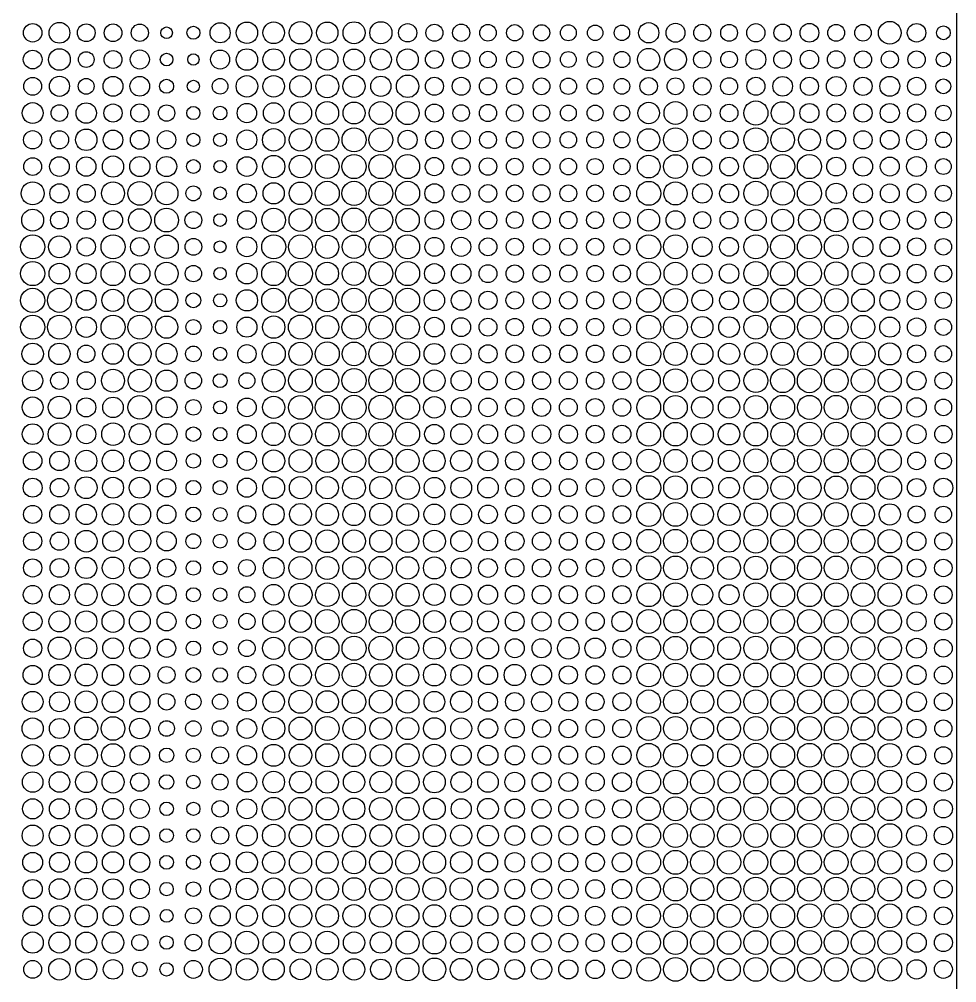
# Model space of a CAD drawing. Header units: millimetres. Extents: x 0 to 15650, y 0 to 8040.
# Drawn here: x 13708 to 15650, y 4048 to 6044 of the extents above; entities that cross this region are included whole.
import ezdxf

# ---------------------------------------------------------------- set-up
doc = ezdxf.new("R2010")
doc.units = ezdxf.units.MM
doc.layers.add('Default', color=7, linetype='Continuous', true_color=0x000000)

msp = doc.modelspace()

# ---------------------------------------------------------------- linework, layer by layer
at = {"layer": 'Default', "color": 0}
msp.add_lwpolyline([(0, 8040), (0, 0), (15650, 0), (15650, 8040)], close=True, dxfattribs=at)
for centre, radius in [((13735.4, 6016.1), 19.1), ((13790.9, 6016.1), 21.5), ((13846.4, 6016.1), 18.4), ((13901.9, 6016.1), 18.3), ((13957.4, 6016.1), 17.9), ((14068.4, 6016.1), 13.5), ((14123.8, 6016.1), 20.8), ((14179.3, 6016.1), 22.2), ((14234.8, 6016.1), 22.4), ((14290.3, 6016.1), 23.2), ((14345.8, 6016.1), 22.2), ((14401.3, 6016.1), 22.8), ((14456.8, 6016.1), 22.9), ((14512.3, 6016.1), 18.9), ((14567.8, 6016.1), 17.7), ((14623.3, 6016.1), 17.9), ((14678.8, 6016.1), 17.2), ((14734.3, 6016.1), 16.9), ((14789.8, 6016.1), 16.8), ((14845.3, 6016.1), 16.5), ((14900.8, 6016.1), 16), ((14956.3, 6016.1), 16), ((15011.8, 6016.1), 21), ((15067.3, 6016.1), 19.6), ((15122.8, 6016.1), 17.6), ((15178.3, 6016.1), 17.4), ((15233.8, 6016.1), 18.9), ((15289.3, 6016.1), 18), ((15344.8, 6016.1), 19.4), ((15400.3, 6016.1), 17.5), ((15455.8, 6016.1), 17.2), ((15511.3, 6016.1), 23.6), ((15566.8, 6016.1), 19.2), ((15622.3, 6016.1), 14.3), ((14012.9, 6016.1), 12), ((13735.4, 5960.7), 19.4), ((13790.9, 5960.7), 22.4), ((13846.4, 5960.7), 16.2), ((13901.9, 5960.7), 18.6), ((13957.4, 5960.7), 19.8), ((14012.9, 5960.7), 13.1), ((14068.4, 5960.7), 11.7), ((14123.8, 5960.7), 19.7), ((14179.3, 5960.7), 22.2), ((14234.8, 5960.7), 22.2), ((14290.3, 5960.7), 22.2), ((14345.8, 5960.7), 22), ((14401.3, 5960.7), 21.8), ((14456.8, 5960.7), 22), ((14512.3, 5960.7), 22.1), ((14567.8, 5960.7), 18.5), ((14623.3, 5960.7), 18.2), ((14678.8, 5960.7), 17.1), ((14734.3, 5960.7), 17.1), ((14789.8, 5960.7), 17.3), ((14845.3, 5960.7), 16.4), ((14900.8, 5960.7), 16.3), ((14956.3, 5960.7), 16.7), ((15011.8, 5960.7), 23), ((15067.3, 5960.7), 22.7), ((15122.8, 5960.7), 17.9), ((15178.3, 5960.7), 17.2), ((15233.8, 5960.7), 20.7), ((15289.3, 5960.7), 18.3), ((15344.8, 5960.7), 19.1), ((15400.3, 5960.7), 18.1), ((15455.8, 5960.7), 17.8), ((15511.3, 5960.7), 17.8), ((15566.8, 5960.7), 17.9), ((15622.3, 5960.7), 15), ((13735.4, 5905.2), 18.5), ((13790.9, 5905.2), 20.8), ((13846.4, 5905.2), 16.4), ((13901.9, 5905.2), 20.6), ((13957.4, 5905.2), 20.4), ((14012.9, 5905.2), 14.5), ((14068.4, 5905.2), 12.6), ((14123.8, 5905.2), 16.2), ((14179.3, 5905.2), 22.3), ((14234.8, 5905.2), 22.4), ((14290.3, 5905.2), 22.3), ((14345.8, 5905.2), 23.7), ((14401.3, 5905.2), 23), ((14456.8, 5905.2), 21), ((14512.3, 5905.2), 23.3), ((14567.8, 5905.2), 18.7), ((14623.3, 5905.2), 18.6), ((14678.8, 5905.2), 17.7), ((14734.3, 5905.2), 17), ((14789.8, 5905.2), 17.4), ((14845.3, 5905.2), 16.9), ((14900.8, 5905.2), 16.6), ((14956.3, 5905.2), 16.3), ((15011.8, 5905.2), 18.1), ((15067.3, 5905.2), 17.5), ((15122.8, 5905.2), 18.1), ((15178.3, 5905.2), 17.6), ((15233.8, 5905.2), 18.7), ((15289.3, 5905.2), 20.3), ((15344.8, 5905.2), 18.8), ((15400.3, 5905.2), 20.3), ((15455.8, 5905.2), 18.9), ((15511.3, 5905.2), 20.6), ((15566.8, 5905.2), 18.6), ((15622.3, 5905.2), 15.3), ((13735.4, 5849.8), 21.6), ((13846.4, 5849.8), 21.2), ((14179.3, 5849.8), 20.1), ((14234.8, 5849.8), 21.4), ((14290.3, 5849.8), 23), ((14345.8, 5849.8), 23.6), ((14401.3, 5849.8), 22.7), ((14456.8, 5849.8), 23.9), ((14512.3, 5849.8), 24), ((15011.8, 5849.8), 22.2), ((15067.3, 5849.8), 23.8), ((15233.8, 5849.8), 25), ((15289.3, 5849.8), 23.5), ((15344.8, 5849.8), 19.8), ((15511.3, 5849.8), 19.8), ((13790.9, 5849.8), 17.2), ((13901.9, 5849.8), 18.8), ((13957.4, 5849.8), 18.9), ((14012.9, 5849.8), 17), ((14068.4, 5849.8), 13.6), ((14123.8, 5849.8), 14.2), ((14567.8, 5849.8), 18.7), ((14623.3, 5849.8), 17.1), ((14678.8, 5849.8), 17.8), ((14734.3, 5849.8), 17.4), ((14789.8, 5849.8), 17), ((14845.3, 5849.8), 16.5), ((14900.8, 5849.8), 16.5), ((14956.3, 5849.8), 16.2), ((15122.8, 5849.8), 17.7), ((15178.3, 5849.8), 18.2), ((15400.3, 5849.8), 18.9), ((15455.8, 5849.8), 18.9), ((15566.8, 5849.8), 18.8), ((15622.3, 5849.8), 16), ((13735.4, 5794.3), 19), ((13790.9, 5794.3), 18.9), ((13846.4, 5794.3), 22.2), ((13901.9, 5794.3), 20.2), ((13957.4, 5794.3), 19.4), ((14012.9, 5794.3), 19), ((14179.3, 5794.3), 20.6), ((14234.8, 5794.3), 23.3), ((14290.3, 5794.3), 23.5), ((14345.8, 5794.3), 23.8), ((14401.3, 5794.3), 24.9), ((14456.8, 5794.3), 24.6), ((14512.3, 5794.3), 19.8), ((14567.8, 5794.3), 18.4), ((14623.3, 5794.3), 18.8), ((14678.8, 5794.3), 17.4), ((14734.3, 5794.3), 17.3), ((14789.8, 5794.3), 17.2), ((14845.3, 5794.3), 17.2), ((14900.8, 5794.3), 17.2), ((14956.3, 5794.3), 16.6), ((15011.8, 5794.3), 23), ((15067.3, 5794.3), 24.6), ((15122.8, 5794.3), 18.7), ((15178.3, 5794.3), 18.6), ((15233.8, 5794.3), 25), ((15289.3, 5794.3), 24.6), ((15344.8, 5794.3), 22.6), ((15400.3, 5794.3), 19.4), ((15455.8, 5794.3), 18.9), ((15511.3, 5794.3), 19.4), ((15566.8, 5794.3), 20.6), ((15622.3, 5794.3), 16.2), ((14068.4, 5794.3), 13.5), ((14123.8, 5794.3), 13.5), ((13735.4, 5738.9), 18.4), ((13790.9, 5738.9), 20.4), ((13846.4, 5738.9), 20.1), ((13901.9, 5738.9), 22), ((13957.4, 5738.9), 20.9), ((14012.9, 5738.9), 20.9), ((14068.4, 5738.9), 14.3), ((14123.8, 5738.9), 12.9), ((14179.3, 5738.9), 20.3), ((14234.8, 5738.9), 23.2), ((14290.3, 5738.9), 23.4), ((14345.8, 5738.9), 24.7), ((14401.3, 5738.9), 25), ((14456.8, 5738.9), 25), ((14512.3, 5738.9), 24.9), ((14567.8, 5738.9), 18.9), ((14623.3, 5738.9), 18.4), ((14678.8, 5738.9), 18.1), ((14734.3, 5738.9), 17.2), ((14789.8, 5738.9), 17.2), ((14845.3, 5738.9), 17.2), ((14900.8, 5738.9), 16.7), ((14956.3, 5738.9), 16.8), ((15011.8, 5738.9), 23.5), ((15067.3, 5738.9), 24.6), ((15122.8, 5738.9), 19.7), ((15178.3, 5738.9), 19.3), ((15233.8, 5738.9), 25), ((15289.3, 5738.9), 25), ((15344.8, 5738.9), 25), ((15400.3, 5738.9), 19.5), ((15455.8, 5738.9), 19.9), ((15511.3, 5738.9), 19.6), ((15566.8, 5738.9), 20.6), ((15622.3, 5738.9), 16.4), ((13735.4, 5683.4), 23.9), ((13790.9, 5683.4), 19.8), ((13846.4, 5683.4), 18.6), ((13901.9, 5683.4), 23.7), ((13957.4, 5683.4), 24.7), ((14012.9, 5683.4), 23.6), ((14068.4, 5683.4), 15.5), ((14123.8, 5683.4), 13.2), ((14179.3, 5683.4), 19.6), ((14234.8, 5683.4), 22), ((14290.3, 5683.4), 23.4), ((14345.8, 5683.4), 24.9), ((14401.3, 5683.4), 25), ((14456.8, 5683.4), 25), ((14512.3, 5683.4), 24.9), ((14567.8, 5683.4), 19.8), ((14623.3, 5683.4), 18.4), ((14678.8, 5683.4), 18.3), ((14734.3, 5683.4), 17.3), ((14789.8, 5683.4), 17.7), ((14845.3, 5683.4), 17.5), ((14900.8, 5683.4), 17.3), ((14956.3, 5683.4), 16.9), ((15011.8, 5683.4), 24.8), ((15067.3, 5683.4), 24), ((15122.8, 5683.4), 20.3), ((15178.3, 5683.4), 19.6), ((15233.8, 5683.4), 25), ((15289.3, 5683.4), 24.6), ((15344.8, 5683.4), 24.9), ((15400.3, 5683.4), 21), ((15455.8, 5683.4), 19.5), ((15511.3, 5683.4), 19.5), ((15566.8, 5683.4), 19.4), ((15622.3, 5683.4), 16.7), ((13735.4, 5628), 22.7), ((13957.4, 5628), 23.5), ((14012.9, 5628), 24.6), ((14234.8, 5628), 24.6), ((14290.3, 5628), 23.7), ((14345.8, 5628), 24.2), ((14401.3, 5628), 25), ((14456.8, 5628), 24.9), ((14512.3, 5628), 24.2), ((15011.8, 5628), 22.7), ((15289.3, 5628), 22.7), ((15344.8, 5628), 22.7), ((15400.3, 5628), 24.2), ((13790.9, 5628), 18.4), ((13846.4, 5628), 19.1), ((13901.9, 5628), 19.8), ((14068.4, 5628), 17.5), ((14123.8, 5628), 13.1), ((14179.3, 5628), 19.4), ((14567.8, 5628), 19.5), ((14623.3, 5628), 19.9), ((14678.8, 5628), 18.2), ((14734.3, 5628), 17.4), ((14789.8, 5628), 18), ((14845.3, 5628), 17.9), ((14900.8, 5628), 17.6), ((14956.3, 5628), 17), ((15067.3, 5628), 19.5), ((15122.8, 5628), 17.7), ((15178.3, 5628), 18.5), ((15233.8, 5628), 21.7), ((15455.8, 5628), 19.8), ((15511.3, 5628), 19.9), ((15566.8, 5628), 18.9), ((15622.3, 5628), 16.7), ((13735.4, 5572.6), 24.9), ((13790.9, 5572.6), 22.7), ((13846.4, 5572.6), 19.1), ((13901.9, 5572.6), 24.9), ((13957.4, 5572.6), 19.1), ((14012.9, 5572.6), 24.3), ((14179.3, 5572.6), 20.6), ((14234.8, 5572.6), 24.9), ((14290.3, 5572.6), 24.7), ((14345.8, 5572.6), 24.1), ((14401.3, 5572.6), 24.3), ((14456.8, 5572.6), 24.9), ((14512.3, 5572.6), 24.9), ((14567.8, 5572.6), 19.6), ((14623.3, 5572.6), 19.8), ((14678.8, 5572.6), 18.4), ((14734.3, 5572.6), 17.8), ((14845.3, 5572.6), 17.9), ((14900.8, 5572.6), 17.7), ((15011.8, 5572.6), 24.8), ((15067.3, 5572.6), 24.6), ((15122.8, 5572.6), 20.4), ((15178.3, 5572.6), 19.5), ((15233.8, 5572.6), 24.9), ((15289.3, 5572.6), 24.9), ((15344.8, 5572.6), 24.9), ((15400.3, 5572.6), 24.6), ((15455.8, 5572.6), 20.7), ((15511.3, 5572.6), 20.2), ((15566.8, 5572.6), 18.6), ((14068.4, 5572.6), 17.3), ((14123.8, 5572.6), 12.3), ((14789.8, 5572.6), 17), ((14956.3, 5572.6), 16.7), ((15622.3, 5572.6), 17.1), ((13735.4, 5517.1), 24.9), ((13790.9, 5517.1), 21.5), ((13846.4, 5517.1), 20.6), ((13901.9, 5517.1), 24.9), ((13957.4, 5517.1), 20.9), ((14012.9, 5517.1), 23.7), ((14068.4, 5517.1), 16.9), ((14179.3, 5517.1), 21.3), ((14234.8, 5517.1), 24.9), ((14290.3, 5517.1), 25), ((14345.8, 5517.1), 23.4), ((14401.3, 5517.1), 24.5), ((14456.8, 5517.1), 25), ((14512.3, 5517.1), 24.9), ((14567.8, 5517.1), 20.6), ((14623.3, 5517.1), 20.2), ((14678.8, 5517.1), 18.5), ((14734.3, 5517.1), 18), ((14789.8, 5517.1), 17.9), ((14845.3, 5517.1), 17.7), ((14900.8, 5517.1), 17), ((14956.3, 5517.1), 17.6), ((15011.8, 5517.1), 24.1), ((15067.3, 5517.1), 23.8), ((15122.8, 5517.1), 20.3), ((15178.3, 5517.1), 20.1), ((15233.8, 5517.1), 25), ((15289.3, 5517.1), 24.9), ((15344.8, 5517.1), 25), ((15400.3, 5517.1), 24.4), ((15455.8, 5517.1), 22.7), ((15511.3, 5517.1), 20.4), ((15566.8, 5517.1), 19.4), ((15622.3, 5517.1), 17.4), ((14123.8, 5517.1), 12.7), ((13735.4, 5461.7), 24.9), ((13790.9, 5461.7), 24.9), ((13846.4, 5461.7), 20.6), ((13901.9, 5461.7), 23.2), ((13957.4, 5461.7), 24.6), ((14012.9, 5461.7), 23.3), ((14068.4, 5461.7), 15.3), ((14123.8, 5461.7), 13.7), ((14179.3, 5461.7), 22), ((14234.8, 5461.7), 24.9), ((14290.3, 5461.7), 24.9), ((14345.8, 5461.7), 23.8), ((14401.3, 5461.7), 25), ((14456.8, 5461.7), 25), ((14512.3, 5461.7), 24.9), ((14567.8, 5461.7), 21.2), ((14623.3, 5461.7), 20.5), ((14678.8, 5461.7), 18.9), ((14734.3, 5461.7), 18.2), ((14789.8, 5461.7), 18.1), ((14845.3, 5461.7), 18), ((14900.8, 5461.7), 17.8), ((14956.3, 5461.7), 17.7), ((15011.8, 5461.7), 24.8), ((15067.3, 5461.7), 24.6), ((15122.8, 5461.7), 21.4), ((15178.3, 5461.7), 19.6), ((15233.8, 5461.7), 24.7), ((15289.3, 5461.7), 24.8), ((15344.8, 5461.7), 25), ((15400.3, 5461.7), 24.3), ((15455.8, 5461.7), 23.3), ((15511.3, 5461.7), 20.6), ((15566.8, 5461.7), 19.4), ((15622.3, 5461.7), 16.7), ((13735.4, 5406.2), 24.9), ((13790.9, 5406.2), 24.9), ((13901.9, 5406.2), 24.9), ((13957.4, 5406.2), 24.8), ((14290.3, 5406.2), 25), ((14401.3, 5406.2), 25), ((14456.8, 5406.2), 24.9), ((14512.3, 5406.2), 24.7), ((15011.8, 5406.2), 24.9), ((15067.3, 5406.2), 24.7), ((15233.8, 5406.2), 24.9), ((15289.3, 5406.2), 24.9), ((15344.8, 5406.2), 24.8), ((15400.3, 5406.2), 24.6), ((15455.8, 5406.2), 24.3), ((13846.4, 5406.2), 21.3), ((14012.9, 5406.2), 23), ((14068.4, 5406.2), 15.5), ((14123.8, 5406.2), 13.8), ((14179.3, 5406.2), 20.8), ((14234.8, 5406.2), 23.2), ((14345.8, 5406.2), 23.9), ((14567.8, 5406.2), 20.3), ((14623.3, 5406.2), 19.6), ((14678.8, 5406.2), 18.5), ((14734.3, 5406.2), 18), ((14789.8, 5406.2), 18.4), ((14845.3, 5406.2), 18), ((14900.8, 5406.2), 17.9), ((14956.3, 5406.2), 17.7), ((15122.8, 5406.2), 22.1), ((15178.3, 5406.2), 21.3), ((15511.3, 5406.2), 20.8), ((15566.8, 5406.2), 19), ((15622.3, 5406.2), 17.1), ((13735.4, 5350.8), 22.2), ((13790.9, 5350.8), 22.2), ((13901.9, 5350.8), 21.5), ((13957.4, 5350.8), 23.6), ((14012.9, 5350.8), 21.9), ((14234.8, 5350.8), 24), ((14290.3, 5350.8), 23.9), ((14345.8, 5350.8), 24.9), ((14401.3, 5350.8), 24.5), ((14456.8, 5350.8), 25), ((14512.3, 5350.8), 24.9), ((14567.8, 5350.8), 21.5), ((14623.3, 5350.8), 20.6), ((15011.8, 5350.8), 24.9), ((15067.3, 5350.8), 24.1), ((15122.8, 5350.8), 22.2), ((15178.3, 5350.8), 22), ((15233.8, 5350.8), 23.2), ((15289.3, 5350.8), 23.9), ((15344.8, 5350.8), 24.6), ((15400.3, 5350.8), 24.3), ((15455.8, 5350.8), 24.9), ((15511.3, 5350.8), 22.9), ((13846.4, 5350.8), 18.1), ((14068.4, 5350.8), 16.2), ((14123.8, 5350.8), 13.9), ((14179.3, 5350.8), 19.1), ((14678.8, 5350.8), 18.8), ((14734.3, 5350.8), 18.4), ((14789.8, 5350.8), 18.4), ((14845.3, 5350.8), 18.2), ((14900.8, 5350.8), 18.2), ((14956.3, 5350.8), 18), ((15566.8, 5350.8), 18.6), ((15622.3, 5350.8), 17.1), ((13735.4, 5295.3), 21), ((13790.9, 5295.3), 18.2), ((13846.4, 5295.3), 18.6), ((13901.9, 5295.3), 23.6), ((13957.4, 5295.3), 23.9), ((14012.9, 5295.3), 22), ((14068.4, 5295.3), 17.1), ((14179.3, 5295.3), 16.5), ((14234.8, 5295.3), 23.9), ((14290.3, 5295.3), 24.5), ((14345.8, 5295.3), 24.1), ((14401.3, 5295.3), 25), ((14456.8, 5295.3), 25), ((14512.3, 5295.3), 24.9), ((14567.8, 5295.3), 22.2), ((14623.3, 5295.3), 20.9), ((14678.8, 5295.3), 19.2), ((14734.3, 5295.3), 18.7), ((14789.8, 5295.3), 18.6), ((14845.3, 5295.3), 18.4), ((14900.8, 5295.3), 18.2), ((14956.3, 5295.3), 18.5), ((15011.8, 5295.3), 23.9), ((15067.3, 5295.3), 24.6), ((15122.8, 5295.3), 22.3), ((15178.3, 5295.3), 21.3), ((15233.8, 5295.3), 24.6), ((15289.3, 5295.3), 24.9), ((15344.8, 5295.3), 25), ((15400.3, 5295.3), 24.6), ((15455.8, 5295.3), 24.4), ((15511.3, 5295.3), 23.8), ((15566.8, 5295.3), 19.6), ((15622.3, 5295.3), 17.4), ((14123.8, 5295.3), 14.4), ((13735.4, 5239.9), 21.6), ((13790.9, 5239.9), 23.2), ((13846.4, 5239.9), 19.8), ((13901.9, 5239.9), 21.2), ((13957.4, 5239.9), 24.5), ((14012.9, 5239.9), 21.7), ((14068.4, 5239.9), 16), ((14123.8, 5239.9), 13.4), ((14179.3, 5239.9), 19.3), ((14234.8, 5239.9), 23.1), ((14290.3, 5239.9), 24.6), ((14345.8, 5239.9), 25), ((14401.3, 5239.9), 25), ((14456.8, 5239.9), 25), ((14512.3, 5239.9), 24.8), ((14567.8, 5239.9), 22.3), ((14623.3, 5239.9), 20.3), ((14678.8, 5239.9), 19.3), ((14734.3, 5239.9), 18.9), ((14789.8, 5239.9), 18.7), ((14845.3, 5239.9), 18.5), ((14900.8, 5239.9), 18.4), ((14956.3, 5239.9), 18.4), ((15011.8, 5239.9), 24.7), ((15067.3, 5239.9), 24.5), ((15122.8, 5239.9), 22.2), ((15178.3, 5239.9), 22.1), ((15233.8, 5239.9), 24.4), ((15289.3, 5239.9), 24.9), ((15344.8, 5239.9), 24.8), ((15400.3, 5239.9), 24.9), ((15455.8, 5239.9), 25), ((15511.3, 5239.9), 23.8), ((15566.8, 5239.9), 20.1), ((15622.3, 5239.9), 17.2), ((13735.4, 5184.4), 21.5), ((13790.9, 5184.4), 23.5), ((13846.4, 5184.4), 19.8), ((13901.9, 5184.4), 23.5), ((13957.4, 5184.4), 22), ((14012.9, 5184.4), 21.7), ((14068.4, 5184.4), 15.1), ((14123.8, 5184.4), 14.1), ((14179.3, 5184.4), 19.4), ((14234.8, 5184.4), 23.7), ((14290.3, 5184.4), 23.5), ((14345.8, 5184.4), 24.4), ((14401.3, 5184.4), 24.9), ((14456.8, 5184.4), 24.9), ((14512.3, 5184.4), 24.9), ((14567.8, 5184.4), 20.2), ((14623.3, 5184.4), 21.7), ((14678.8, 5184.4), 20), ((14734.3, 5184.4), 19.1), ((14789.8, 5184.4), 19), ((14845.3, 5184.4), 18.9), ((14900.8, 5184.4), 18.6), ((14956.3, 5184.4), 18.6), ((15011.8, 5184.4), 24.7), ((15067.3, 5184.4), 24.4), ((15122.8, 5184.4), 22.7), ((15178.3, 5184.4), 22.3), ((15233.8, 5184.4), 24.4), ((15289.3, 5184.4), 24.6), ((15344.8, 5184.4), 24.8), ((15400.3, 5184.4), 24.9), ((15455.8, 5184.4), 24.8), ((15511.3, 5184.4), 23.7), ((15566.8, 5184.4), 19.7), ((15622.3, 5184.4), 18), ((13846.4, 5129), 22), ((13901.9, 5129), 22.5), ((14234.8, 5129), 22.8), ((14290.3, 5129), 23.7), ((14345.8, 5129), 23.7), ((14401.3, 5129), 24.1), ((14456.8, 5129), 24.5), ((14512.3, 5129), 24), ((14567.8, 5129), 22.3), ((14623.3, 5129), 21.9), ((15011.8, 5129), 24.4), ((15067.3, 5129), 23.9), ((15178.3, 5129), 22.1), ((15233.8, 5129), 24.7), ((15289.3, 5129), 24.6), ((15344.8, 5129), 24.4), ((15400.3, 5129), 24.9), ((15455.8, 5129), 24.9), ((15511.3, 5129), 23.9), ((13735.4, 5129), 19.1), ((13790.9, 5129), 20.2), ((13957.4, 5129), 21.3), ((14012.9, 5129), 20.3), ((14068.4, 5129), 15), ((14123.8, 5129), 14.1), ((14179.3, 5129), 19.6), ((14678.8, 5129), 20.6), ((14734.3, 5129), 19.1), ((14789.8, 5129), 18.6), ((14845.3, 5129), 18.3), ((14900.8, 5129), 18), ((14956.3, 5129), 18.6), ((15122.8, 5129), 21), ((15566.8, 5129), 18.2), ((15622.3, 5129), 16.7), ((13735.4, 5073.5), 19.6), ((13790.9, 5073.5), 19.2), ((13846.4, 5073.5), 22.6), ((13901.9, 5073.5), 21.7), ((13957.4, 5073.5), 21.7), ((14012.9, 5073.5), 19), ((14179.3, 5073.5), 19.8), ((14234.8, 5073.5), 22.7), ((14290.3, 5073.5), 23), ((14345.8, 5073.5), 23.2), ((14401.3, 5073.5), 23.6), ((14456.8, 5073.5), 23), ((14512.3, 5073.5), 24.4), ((14567.8, 5073.5), 21.3), ((14623.3, 5073.5), 21.5), ((14678.8, 5073.5), 21.3), ((14734.3, 5073.5), 18.9), ((14789.8, 5073.5), 18.7), ((14845.3, 5073.5), 18.6), ((14900.8, 5073.5), 18.4), ((14956.3, 5073.5), 18.3), ((15011.8, 5073.5), 24.8), ((15067.3, 5073.5), 24.4), ((15122.8, 5073.5), 21.8), ((15178.3, 5073.5), 21.3), ((15233.8, 5073.5), 24.8), ((15289.3, 5073.5), 24.4), ((15344.8, 5073.5), 24.2), ((15400.3, 5073.5), 24.2), ((15455.8, 5073.5), 24.8), ((15511.3, 5073.5), 24.6), ((15566.8, 5073.5), 18.9), ((15622.3, 5073.5), 19.6), ((14068.4, 5073.5), 15.1), ((14123.8, 5073.5), 14.6), ((13735.4, 5018.1), 18.8), ((13790.9, 5018.1), 20.1), ((13846.4, 5018.1), 21), ((13901.9, 5018.1), 22.3), ((13957.4, 5018.1), 22.3), ((14012.9, 5018.1), 19.4), ((14068.4, 5018.1), 15.3), ((14123.8, 5018.1), 14.4), ((14179.3, 5018.1), 18.4), ((14234.8, 5018.1), 21.8), ((14290.3, 5018.1), 22.7), ((14345.8, 5018.1), 23.2), ((14401.3, 5018.1), 23.1), ((14456.8, 5018.1), 23), ((14512.3, 5018.1), 22.7), ((14567.8, 5018.1), 21.6), ((14623.3, 5018.1), 21.5), ((14678.8, 5018.1), 19.4), ((14734.3, 5018.1), 18.9), ((14789.8, 5018.1), 19), ((14845.3, 5018.1), 18.5), ((14900.8, 5018.1), 18.3), ((14956.3, 5018.1), 18.4), ((15011.8, 5018.1), 24.8), ((15067.3, 5018.1), 24.6), ((15122.8, 5018.1), 23), ((15178.3, 5018.1), 23), ((15233.8, 5018.1), 24.1), ((15289.3, 5018.1), 24.7), ((15344.8, 5018.1), 24.7), ((15400.3, 5018.1), 24.8), ((15455.8, 5018.1), 23.9), ((15511.3, 5018.1), 22), ((15566.8, 5018.1), 17.7), ((15622.3, 5018.1), 17.1), ((13735.4, 4962.6), 18.9), ((13790.9, 4962.6), 18.9), ((13846.4, 4962.6), 22.4), ((13901.9, 4962.6), 21.2), ((13957.4, 4962.6), 22.8), ((14012.9, 4962.6), 20.1), ((14068.4, 4962.6), 15.4), ((14123.8, 4962.6), 14.4), ((14179.3, 4962.6), 17.8), ((14234.8, 4962.6), 19.9), ((14290.3, 4962.6), 22.9), ((14345.8, 4962.6), 23.7), ((14401.3, 4962.6), 23.4), ((14456.8, 4962.6), 23), ((14512.3, 4962.6), 23.3), ((14567.8, 4962.6), 22.7), ((14623.3, 4962.6), 21.7), ((14678.8, 4962.6), 19.9), ((14734.3, 4962.6), 19.2), ((14789.8, 4962.6), 18.9), ((14845.3, 4962.6), 18.6), ((14900.8, 4962.6), 18.4), ((14956.3, 4962.6), 18.4), ((15011.8, 4962.6), 24.6), ((15067.3, 4962.6), 24.6), ((15122.8, 4962.6), 23.1), ((15178.3, 4962.6), 22.8), ((15233.8, 4962.6), 24.8), ((15289.3, 4962.6), 24.8), ((15344.8, 4962.6), 24.5), ((15400.3, 4962.6), 24.7), ((15455.8, 4962.6), 24.6), ((15511.3, 4962.6), 24.3), ((15566.8, 4962.6), 19.4), ((15622.3, 4962.6), 17.9), ((14456.8, 4907.2), 23.9), ((15011.8, 4907.2), 24.8), ((15067.3, 4907.2), 24.7), ((15233.8, 4907.2), 24.2), ((15289.3, 4907.2), 24.8), ((15344.8, 4907.2), 24.7), ((15400.3, 4907.2), 24.7), ((15455.8, 4907.2), 24.4), ((15511.3, 4907.2), 24.6), ((13735.4, 4907.2), 18.8), ((13790.9, 4907.2), 19.4), ((13846.4, 4907.2), 21.9), ((13901.9, 4907.2), 22.5), ((13957.4, 4907.2), 21.3), ((14012.9, 4907.2), 18.8), ((14068.4, 4907.2), 15), ((14123.8, 4907.2), 14.3), ((14179.3, 4907.2), 17.4), ((14234.8, 4907.2), 21.8), ((14290.3, 4907.2), 23.8), ((14345.8, 4907.2), 23.8), ((14401.3, 4907.2), 23.5), ((14512.3, 4907.2), 23.3), ((14567.8, 4907.2), 22.7), ((14623.3, 4907.2), 20.7), ((14678.8, 4907.2), 19.5), ((14734.3, 4907.2), 19.1), ((14789.8, 4907.2), 18.9), ((14845.3, 4907.2), 18.7), ((14900.8, 4907.2), 18.4), ((14956.3, 4907.2), 18.7), ((15122.8, 4907.2), 23), ((15178.3, 4907.2), 23.6), ((15566.8, 4907.2), 18.9), ((15622.3, 4907.2), 18.1), ((13790.9, 4851.7), 20.9), ((13846.4, 4851.7), 22.7), ((13901.9, 4851.7), 23), ((13957.4, 4851.7), 22.7), ((14012.9, 4851.7), 19.8), ((14234.8, 4851.7), 21.4), ((14290.3, 4851.7), 24.1), ((14345.8, 4851.7), 24.4), ((14401.3, 4851.7), 24.2), ((14456.8, 4851.7), 23.9), ((14512.3, 4851.7), 24), ((14567.8, 4851.7), 22.3), ((14623.3, 4851.7), 21.8), ((14678.8, 4851.7), 19.9), ((15011.8, 4851.7), 24.7), ((15067.3, 4851.7), 24.7), ((15122.8, 4851.7), 21.6), ((15178.3, 4851.7), 20.7), ((15233.8, 4851.7), 24.8), ((15289.3, 4851.7), 24.8), ((15344.8, 4851.7), 24.7), ((15400.3, 4851.7), 24.6), ((15455.8, 4851.7), 24.5), ((15511.3, 4851.7), 24.4), ((15566.8, 4851.7), 20.3), ((13735.4, 4851.7), 19.4), ((14068.4, 4851.7), 14.6), ((14123.8, 4851.7), 14.1), ((14179.3, 4851.7), 16.7), ((14734.3, 4851.7), 19.3), ((14789.8, 4851.7), 19.4), ((14845.3, 4851.7), 18.9), ((14900.8, 4851.7), 18.9), ((14956.3, 4851.7), 18.9), ((15622.3, 4851.7), 18.2), ((13735.4, 4796.3), 19.4), ((13790.9, 4796.3), 21.7), ((13846.4, 4796.3), 22), ((13901.9, 4796.3), 22.7), ((13957.4, 4796.3), 21.6), ((14012.9, 4796.3), 19.6), ((14179.3, 4796.3), 16.9), ((14234.8, 4796.3), 22.8), ((14290.3, 4796.3), 22.7), ((14345.8, 4796.3), 24.6), ((14401.3, 4796.3), 25), ((14456.8, 4796.3), 24.1), ((14512.3, 4796.3), 24.9), ((14567.8, 4796.3), 22.7), ((14623.3, 4796.3), 22.1), ((14678.8, 4796.3), 21.7), ((14734.3, 4796.3), 19.5), ((14789.8, 4796.3), 19.8), ((14845.3, 4796.3), 19.1), ((14900.8, 4796.3), 18.8), ((14956.3, 4796.3), 20.9), ((15011.8, 4796.3), 24.6), ((15067.3, 4796.3), 24.3), ((15122.8, 4796.3), 23.7), ((15178.3, 4796.3), 23.4), ((15233.8, 4796.3), 24.8), ((15289.3, 4796.3), 24.7), ((15344.8, 4796.3), 24.7), ((15400.3, 4796.3), 24.7), ((15455.8, 4796.3), 24.4), ((15511.3, 4796.3), 24.4), ((15566.8, 4796.3), 19.8), ((15622.3, 4796.3), 17.7), ((14068.4, 4796.3), 15), ((14123.8, 4796.3), 14.4), ((13735.4, 4740.8), 18.9), ((13790.9, 4740.8), 23.3), ((13846.4, 4740.8), 22), ((13901.9, 4740.8), 21.4), ((13957.4, 4740.8), 21.3), ((14012.9, 4740.8), 18.9), ((14068.4, 4740.8), 14.9), ((14123.8, 4740.8), 14.4), ((14179.3, 4740.8), 17.2), ((14234.8, 4740.8), 23), ((14290.3, 4740.8), 23.7), ((14345.8, 4740.8), 24.3), ((14401.3, 4740.8), 24.9), ((14456.8, 4740.8), 24.7), ((14512.3, 4740.8), 23.2), ((14567.8, 4740.8), 22.7), ((14623.3, 4740.8), 22), ((14678.8, 4740.8), 22.1), ((14734.3, 4740.8), 19.6), ((14789.8, 4740.8), 19.8), ((14845.3, 4740.8), 22.5), ((14900.8, 4740.8), 21.2), ((14956.3, 4740.8), 18.7), ((15011.8, 4740.8), 24.6), ((15067.3, 4740.8), 24.6), ((15122.8, 4740.8), 23.9), ((15178.3, 4740.8), 23.6), ((15233.8, 4740.8), 24.8), ((15289.3, 4740.8), 24.8), ((15344.8, 4740.8), 24.7), ((15400.3, 4740.8), 24.6), ((15455.8, 4740.8), 24.4), ((15511.3, 4740.8), 24.2), ((15566.8, 4740.8), 20.6), ((15622.3, 4740.8), 18.3), ((13735.4, 4685.4), 19.8), ((13790.9, 4685.4), 22), ((13846.4, 4685.4), 22.7), ((13901.9, 4685.4), 22), ((13957.4, 4685.4), 20.4), ((14012.9, 4685.4), 17.5), ((14068.4, 4685.4), 15.3), ((14123.8, 4685.4), 15.1), ((14179.3, 4685.4), 18.2), ((14234.8, 4685.4), 21.5), ((14290.3, 4685.4), 22.9), ((14345.8, 4685.4), 24.4), ((14401.3, 4685.4), 24.4), ((14456.8, 4685.4), 23.4), ((14512.3, 4685.4), 23.2), ((14567.8, 4685.4), 22.7), ((14623.3, 4685.4), 21.5), ((14678.8, 4685.4), 19.9), ((14734.3, 4685.4), 22), ((14789.8, 4685.4), 20.7), ((14845.3, 4685.4), 18.9), ((14900.8, 4685.4), 19.1), ((14956.3, 4685.4), 18.6), ((15011.8, 4685.4), 24.6), ((15067.3, 4685.4), 24.6), ((15122.8, 4685.4), 23.4), ((15178.3, 4685.4), 22.7), ((15233.8, 4685.4), 24.8), ((15289.3, 4685.4), 24.7), ((15344.8, 4685.4), 24.6), ((15400.3, 4685.4), 24.6), ((15455.8, 4685.4), 24.4), ((15511.3, 4685.4), 24.2), ((15566.8, 4685.4), 19.8), ((15622.3, 4685.4), 18.4), ((13846.4, 4629.9), 22.7), ((13901.9, 4629.9), 22.5), ((14234.8, 4629.9), 22.3), ((14290.3, 4629.9), 23.9), ((14345.8, 4629.9), 23), ((14401.3, 4629.9), 24.2), ((14456.8, 4629.9), 23.7), ((14512.3, 4629.9), 23.5), ((14623.3, 4629.9), 22.1), ((15011.8, 4629.9), 24.4), ((15067.3, 4629.9), 24.6), ((15122.8, 4629.9), 23.7), ((15178.3, 4629.9), 23.6), ((15233.8, 4629.9), 24.8), ((15289.3, 4629.9), 24.7), ((15344.8, 4629.9), 24.7), ((15400.3, 4629.9), 24.6), ((15455.8, 4629.9), 24.6), ((15511.3, 4629.9), 24.3), ((13735.4, 4629.9), 21.5), ((13790.9, 4629.9), 20.6), ((13957.4, 4629.9), 21), ((14012.9, 4629.9), 17.1), ((14068.4, 4629.9), 16), ((14123.8, 4629.9), 15.8), ((14179.3, 4629.9), 19.4), ((14567.8, 4629.9), 21.5), ((14678.8, 4629.9), 19.6), ((14734.3, 4629.9), 19.1), ((14789.8, 4629.9), 20.7), ((14845.3, 4629.9), 19.5), ((14900.8, 4629.9), 18.4), ((14956.3, 4629.9), 18.6), ((15566.8, 4629.9), 20.3), ((15622.3, 4629.9), 18.4), ((13735.4, 4574.5), 22), ((13790.9, 4574.5), 20.7), ((13846.4, 4574.5), 23.8), ((13901.9, 4574.5), 24.4), ((13957.4, 4574.5), 21.3), ((14179.3, 4574.5), 20.4), ((14234.8, 4574.5), 23.2), ((14290.3, 4574.5), 23.7), ((14345.8, 4574.5), 24.6), ((14401.3, 4574.5), 23.2), ((14456.8, 4574.5), 22.7), ((14512.3, 4574.5), 22.9), ((14567.8, 4574.5), 22.4), ((14623.3, 4574.5), 21.8), ((14678.8, 4574.5), 20.2), ((14734.3, 4574.5), 19.6), ((14789.8, 4574.5), 18.6), ((14845.3, 4574.5), 19.1), ((14900.8, 4574.5), 18.9), ((14956.3, 4574.5), 18.9), ((15011.8, 4574.5), 24.6), ((15067.3, 4574.5), 24.6), ((15122.8, 4574.5), 23.4), ((15178.3, 4574.5), 23.7), ((15233.8, 4574.5), 24.8), ((15289.3, 4574.5), 24.8), ((15344.8, 4574.5), 24.7), ((15400.3, 4574.5), 24.6), ((15455.8, 4574.5), 24.5), ((15511.3, 4574.5), 24.4), ((15566.8, 4574.5), 19.3), ((15622.3, 4574.5), 17.7), ((14012.9, 4574.5), 16.2), ((14068.4, 4574.5), 16), ((14123.8, 4574.5), 16.2), ((13735.4, 4519), 22.2), ((13790.9, 4519), 20.6), ((13846.4, 4519), 23.2), ((13901.9, 4519), 23.9), ((13957.4, 4519), 20.2), ((14012.9, 4519), 14.9), ((14068.4, 4519), 14.8), ((14123.8, 4519), 17.4), ((14179.3, 4519), 20), ((14234.8, 4519), 22.7), ((14290.3, 4519), 23.2), ((14345.8, 4519), 23.9), ((14401.3, 4519), 23.4), ((14456.8, 4519), 22.3), ((14512.3, 4519), 23.9), ((14567.8, 4519), 23), ((14623.3, 4519), 20.8), ((14678.8, 4519), 20.7), ((14734.3, 4519), 19.9), ((14789.8, 4519), 19.1), ((14845.3, 4519), 19.1), ((14900.8, 4519), 18.9), ((14956.3, 4519), 19.2), ((15011.8, 4519), 24.6), ((15067.3, 4519), 24.6), ((15122.8, 4519), 22), ((15178.3, 4519), 23.6), ((15233.8, 4519), 24.8), ((15289.3, 4519), 24.8), ((15344.8, 4519), 24.7), ((15400.3, 4519), 24.7), ((15455.8, 4519), 24.6), ((15511.3, 4519), 24.4), ((15566.8, 4519), 19.2), ((15622.3, 4519), 17.8), ((13735.4, 4463.6), 21.2), ((13790.9, 4463.6), 21.3), ((13846.4, 4463.6), 21.9), ((13901.9, 4463.6), 22.8), ((13957.4, 4463.6), 19), ((14012.9, 4463.6), 15.1), ((14068.4, 4463.6), 14.1), ((14123.8, 4463.6), 16.6), ((14179.3, 4463.6), 20.4), ((14234.8, 4463.6), 22.5), ((14290.3, 4463.6), 22.6), ((14345.8, 4463.6), 23.2), ((14401.3, 4463.6), 22.2), ((14456.8, 4463.6), 22.5), ((14512.3, 4463.6), 24), ((14567.8, 4463.6), 22.5), ((14623.3, 4463.6), 21.4), ((14678.8, 4463.6), 21.3), ((14734.3, 4463.6), 20.3), ((14789.8, 4463.6), 19.8), ((14845.3, 4463.6), 19.5), ((14900.8, 4463.6), 18.9), ((14956.3, 4463.6), 19.7), ((15011.8, 4463.6), 24.6), ((15067.3, 4463.6), 24.7), ((15122.8, 4463.6), 24.3), ((15178.3, 4463.6), 22.9), ((15233.8, 4463.6), 24.8), ((15289.3, 4463.6), 24.8), ((15344.8, 4463.6), 24.7), ((15400.3, 4463.6), 24.6), ((15455.8, 4463.6), 24.6), ((15511.3, 4463.6), 24.6), ((15566.8, 4463.6), 20.1), ((15622.3, 4463.6), 18.6), ((15011.8, 4408.1), 24.4), ((15067.3, 4408.1), 24.6), ((15122.8, 4408.1), 24.1), ((15178.3, 4408.1), 23.9), ((15233.8, 4408.1), 24.8), ((15289.3, 4408.1), 24.8), ((15344.8, 4408.1), 24.7), ((15400.3, 4408.1), 24.7), ((15455.8, 4408.1), 24.6), ((15511.3, 4408.1), 24.5), ((13735.4, 4408.1), 20.9), ((13790.9, 4408.1), 20.9), ((13846.4, 4408.1), 21.3), ((13901.9, 4408.1), 21.7), ((13957.4, 4408.1), 19.8), ((14012.9, 4408.1), 14), ((14068.4, 4408.1), 13.7), ((14123.8, 4408.1), 17), ((14179.3, 4408.1), 20.6), ((14234.8, 4408.1), 23.6), ((14290.3, 4408.1), 23.7), ((14345.8, 4408.1), 23.1), ((14401.3, 4408.1), 22.4), ((14456.8, 4408.1), 23.3), ((14512.3, 4408.1), 23.7), ((14567.8, 4408.1), 22.4), ((14623.3, 4408.1), 20.8), ((14678.8, 4408.1), 21.5), ((14734.3, 4408.1), 20.1), ((14789.8, 4408.1), 19.6), ((14845.3, 4408.1), 19.8), ((14900.8, 4408.1), 19.1), ((14956.3, 4408.1), 19.3), ((15566.8, 4408.1), 20.1), ((15622.3, 4408.1), 18.9), ((13735.4, 4352.7), 21.8), ((13790.9, 4352.7), 21.2), ((13846.4, 4352.7), 22.5), ((13901.9, 4352.7), 22.5), ((13957.4, 4352.7), 19.4), ((14179.3, 4352.7), 21.5), ((14234.8, 4352.7), 23.3), ((14290.3, 4352.7), 23.1), ((14345.8, 4352.7), 23.1), ((14401.3, 4352.7), 23.7), ((14456.8, 4352.7), 22.5), ((14512.3, 4352.7), 23.5), ((14567.8, 4352.7), 22.9), ((14623.3, 4352.7), 21.9), ((14678.8, 4352.7), 21.5), ((14734.3, 4352.7), 20.3), ((14789.8, 4352.7), 20.3), ((14845.3, 4352.7), 19.7), ((14956.3, 4352.7), 20.2), ((15011.8, 4352.7), 24.6), ((15067.3, 4352.7), 24.7), ((15122.8, 4352.7), 24.4), ((15178.3, 4352.7), 24.1), ((15233.8, 4352.7), 24.8), ((15289.3, 4352.7), 24.8), ((15344.8, 4352.7), 24.8), ((15400.3, 4352.7), 24.7), ((15455.8, 4352.7), 24.6), ((15511.3, 4352.7), 24.6), ((15566.8, 4352.7), 20.6), ((14012.9, 4352.7), 14.1), ((14068.4, 4352.7), 14.1), ((14123.8, 4352.7), 17.8), ((14900.8, 4352.7), 19.4), ((15622.3, 4352.7), 19), ((13735.4, 4297.2), 20.7), ((13790.9, 4297.2), 20.6), ((13846.4, 4297.2), 22), ((13901.9, 4297.2), 21.9), ((13957.4, 4297.2), 20.8), ((14123.8, 4297.2), 19.7), ((14179.3, 4297.2), 21.8), ((14234.8, 4297.2), 23), ((14290.3, 4297.2), 23), ((14345.8, 4297.2), 22.6), ((14401.3, 4297.2), 23.9), ((14456.8, 4297.2), 23.3), ((14512.3, 4297.2), 24.6), ((14567.8, 4297.2), 23.2), ((14623.3, 4297.2), 22.2), ((14678.8, 4297.2), 19.8), ((14734.3, 4297.2), 20.2), ((14789.8, 4297.2), 20.1), ((14845.3, 4297.2), 19.7), ((14900.8, 4297.2), 19.1), ((14956.3, 4297.2), 20), ((15011.8, 4297.2), 24.6), ((15067.3, 4297.2), 24.8), ((15122.8, 4297.2), 24.4), ((15178.3, 4297.2), 24.2), ((15233.8, 4297.2), 24.8), ((15289.3, 4297.2), 24.8), ((15344.8, 4297.2), 24.8), ((15400.3, 4297.2), 24.7), ((15455.8, 4297.2), 24.6), ((15511.3, 4297.2), 24.6), ((15566.8, 4297.2), 20.1), ((15622.3, 4297.2), 18.4), ((14012.9, 4297.2), 14.3), ((14068.4, 4297.2), 14.6), ((13735.4, 4241.8), 19.8), ((13790.9, 4241.8), 21.3), ((13846.4, 4241.8), 22.7), ((13901.9, 4241.8), 21.2), ((13957.4, 4241.8), 20), ((14012.9, 4241.8), 13.9), ((14068.4, 4241.8), 15.1), ((14123.8, 4241.8), 21.4), ((14179.3, 4241.8), 22.3), ((14234.8, 4241.8), 23.1), ((14290.3, 4241.8), 23), ((14345.8, 4241.8), 23), ((14401.3, 4241.8), 23.5), ((14456.8, 4241.8), 23.2), ((14512.3, 4241.8), 23.8), ((14567.8, 4241.8), 23.7), ((14623.3, 4241.8), 23), ((14678.8, 4241.8), 20.7), ((14734.3, 4241.8), 20.4), ((14789.8, 4241.8), 20.8), ((14845.3, 4241.8), 20.2), ((14900.8, 4241.8), 19.4), ((14956.3, 4241.8), 20.1), ((15011.8, 4241.8), 24.4), ((15067.3, 4241.8), 24.6), ((15122.8, 4241.8), 23.9), ((15178.3, 4241.8), 24.3), ((15233.8, 4241.8), 24.8), ((15289.3, 4241.8), 24.8), ((15344.8, 4241.8), 24.8), ((15400.3, 4241.8), 24.7), ((15455.8, 4241.8), 24.6), ((15511.3, 4241.8), 24.6), ((15566.8, 4241.8), 18.9), ((15622.3, 4241.8), 18.4), ((13735.4, 4186.3), 20.3), ((13790.9, 4186.3), 21.4), ((13846.4, 4186.3), 22.9), ((13901.9, 4186.3), 20.7), ((13957.4, 4186.3), 19.3), ((14012.9, 4186.3), 13.3), ((14068.4, 4186.3), 16.5), ((14123.8, 4186.3), 21), ((14179.3, 4186.3), 21.8), ((14234.8, 4186.3), 22.7), ((14290.3, 4186.3), 23.4), ((14345.8, 4186.3), 23.4), ((14401.3, 4186.3), 23.2), ((14456.8, 4186.3), 23.2), ((14512.3, 4186.3), 23.4), ((14567.8, 4186.3), 23), ((14623.3, 4186.3), 22.2), ((14678.8, 4186.3), 20.6), ((14734.3, 4186.3), 20.2), ((14789.8, 4186.3), 21.3), ((14845.3, 4186.3), 20.4), ((14900.8, 4186.3), 19.9), ((14956.3, 4186.3), 19.4), ((15011.8, 4186.3), 24.3), ((15067.3, 4186.3), 24.6), ((15122.8, 4186.3), 24.2), ((15178.3, 4186.3), 24.2), ((15233.8, 4186.3), 24.6), ((15289.3, 4186.3), 24.8), ((15344.8, 4186.3), 24.8), ((15400.3, 4186.3), 24.7), ((15455.8, 4186.3), 24.7), ((15511.3, 4186.3), 24.6), ((15566.8, 4186.3), 19.7), ((15622.3, 4186.3), 18.6), ((13735.4, 4130.9), 22), ((13790.9, 4130.9), 21.8), ((13846.4, 4130.9), 21.8), ((13901.9, 4130.9), 22.4), ((14123.8, 4130.9), 23), ((14179.3, 4130.9), 23.7), ((14234.8, 4130.9), 22), ((14290.3, 4130.9), 22), ((14345.8, 4130.9), 23.6), ((14401.3, 4130.9), 22.2), ((14456.8, 4130.9), 22), ((14512.3, 4130.9), 23.9), ((14567.8, 4130.9), 23.6), ((14623.3, 4130.9), 22), ((15011.8, 4130.9), 24.3), ((15067.3, 4130.9), 24.5), ((15122.8, 4130.9), 24.2), ((15178.3, 4130.9), 24.2), ((15233.8, 4130.9), 24.7), ((15289.3, 4130.9), 24.8), ((15344.8, 4130.9), 24.8), ((15400.3, 4130.9), 24.7), ((15455.8, 4130.9), 24.6), ((15511.3, 4130.9), 24.6), ((13957.4, 4130.9), 16.7), ((14012.9, 4130.9), 13.9), ((14068.4, 4130.9), 17.3), ((14678.8, 4130.9), 21), ((14734.3, 4130.9), 20.1), ((14789.8, 4130.9), 19.6), ((14845.3, 4130.9), 19.4), ((14900.8, 4130.9), 18.7), ((14956.3, 4130.9), 19.7), ((15566.8, 4130.9), 20.1), ((15622.3, 4130.9), 18.7), ((13735.4, 4075.4), 18.5), ((13790.9, 4075.4), 22.3), ((13846.4, 4075.4), 21.7), ((13901.9, 4075.4), 20.2), ((14068.4, 4075.4), 18.6), ((14123.8, 4075.4), 23), ((14179.3, 4075.4), 22.3), ((14234.8, 4075.4), 22), ((14290.3, 4075.4), 21.5), ((14345.8, 4075.4), 22.4), ((14401.3, 4075.4), 22.1), ((14456.8, 4075.4), 21.2), ((14512.3, 4075.4), 23.5), ((14567.8, 4075.4), 23.5), ((14623.3, 4075.4), 22.7), ((14678.8, 4075.4), 21.6), ((14734.3, 4075.4), 20.4), ((14789.8, 4075.4), 21), ((14845.3, 4075.4), 19.8), ((14900.8, 4075.4), 19.2), ((14956.3, 4075.4), 19.2), ((15011.8, 4075.4), 24.4), ((15067.3, 4075.4), 24.6), ((15122.8, 4075.4), 23.9), ((15178.3, 4075.4), 23.2), ((15233.8, 4075.4), 24.7), ((15289.3, 4075.4), 24.8), ((15344.8, 4075.4), 24.8), ((15400.3, 4075.4), 24.7), ((15455.8, 4075.4), 24.6), ((15511.3, 4075.4), 24.5), ((15566.8, 4075.4), 20.1), ((15622.3, 4075.4), 18.6), ((13957.4, 4075.4), 15.3), ((14012.9, 4075.4), 13.8)]:
    msp.add_circle(centre, radius, dxfattribs=at)

doc.saveas('drawing.dxf')
